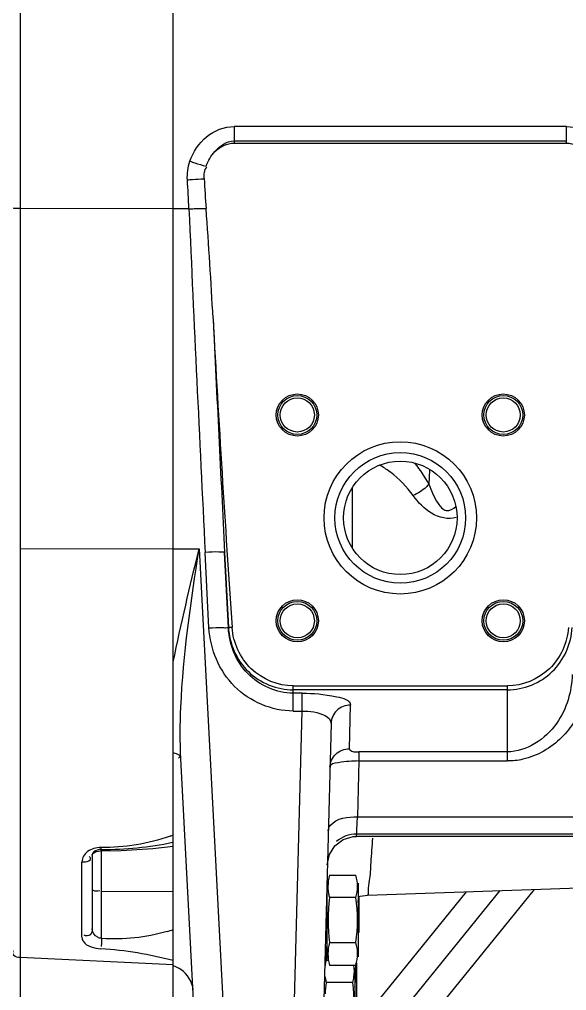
# Model space of a CAD drawing. Header units: millimetres. Extents: x 0 to 10500, y 0 to 7425.
# Drawn here: x 2701.3 to 2870, y 5588 to 5887.6 of the extents above; entities that cross this region are included whole.
import ezdxf

# ---------------------------------------------------------------- set-up
doc = ezdxf.new("R2010")
doc.units = ezdxf.units.MM
doc.header["$LTSCALE"] = 577.5
doc.linetypes.add('CENTER', pattern=[0.6, 0.375, -0.075, 0.075, -0.075])
doc.layers.get('0').update_dxf_attribs({"linetype": 'CONTINUOUS'})
doc.layers.add('DEFAULT_1', color=7, linetype='CENTER')

msp = doc.modelspace()

# ---------------------------------------------------------------- linework, layer by layer
at = {"color": 6, "linetype": 'Continuous'}
for p, q in [((2748.69, 5560.59), (2748.69, 6036.82)), ((2701.54, 5988.57), (2701.54, 5563.05)), ((2767.43, 5854.57), (2767.43, 5850.11)), ((2869.95, 5854.57), (2767.43, 5854.57)), ((2869.95, 5850.11), (2869.95, 5854.57)), ((2767.43, 5850.11), (2767.48, 5849.45)), ((2767.43, 5850.11), (2869.95, 5850.11)), ((2767.48, 5849.45), (2869.91, 5849.45)), ((2869.91, 5849.45), (2869.95, 5850.11)), ((2748.69, 5829.17), (2701.54, 5829.3)), ((2753.53, 5829.18), (2748.69, 5829.18)), ((2827.7, 5748.52), (2827.5, 5744.25)), ((2803.92, 5724.61), (2803.92, 5743.03)), ((2701.54, 5724.36), (2748.69, 5724.23)), ((2748.69, 5724.25), (2756.64, 5724.25)), ((2756.64, 5724.25), (2764.52, 5573.99)), ((2759.71, 5699.87), (2758.54, 5723.14)), ((2764.53, 5723.13), (2765.7, 5700.01)), ((2765.7, 5699.86), (2764.53, 5723.13)), ((2765.7, 5699.86), (2765.7, 5700.01)), ((2785.67, 5674.2), (2785.67, 5682)), ((2785.67, 5682), (2851.71, 5682)), ((2851.71, 5658.81), (2851.71, 5682)), ((2851.71, 5680.75), (2785.67, 5680.75)), ((2788.44, 5679.72), (2785.67, 5679.72)), ((2788.44, 5674.2), (2788.44, 5679.72)), ((2802.98, 5662.59), (2803.33, 5676.08)), ((2785.67, 5674.2), (2788.44, 5674.2)), ((2785.82, 5573.93), (2788.44, 5674.2)), ((2797.34, 5670.4), (2794.37, 5557.17)), ((2805.92, 5661.64), (2805.92, 5658.81)), ((2851.71, 5661.64), (2805.92, 5661.64)), ((2756.41, 5557.17), (2751.05, 5659.49)), ((2805.92, 5658.81), (2805.47, 5641.54)), ((2805.92, 5658.81), (2851.71, 5658.81)), ((2805.19, 5635.54), (2805.47, 5641.54)), ((2805.47, 5641.54), (2878.99, 5641.54)), ((2798.55, 5632.62), (2801.09, 5634.55)), ((2801.09, 5634.55), (2804.14, 5635.48)), ((2804.14, 5635.48), (2805.19, 5635.54)), ((2899.49, 5635.54), (2805.19, 5635.54)), ((2899.49, 5636.26), (2805.22, 5636.26)), ((2723.74, 5629.96), (2724.08, 5630.37)), ((2724.08, 5630.37), (2724.98, 5630.87)), ((2724.98, 5630.87), (2726.27, 5631.12)), ((2726.27, 5631.12), (2726.52, 5631.12)), ((2726.52, 5631.12), (2732.63, 5631.19)), ((2726.61, 5604.04), (2726.61, 5631.12)), ((2732.63, 5631.19), (2742.36, 5631.81)), ((2742.36, 5631.81), (2748.69, 5632.53)), ((2796.85, 5629.91), (2798.55, 5632.62)), ((2720.54, 5604.41), (2720.54, 5627.69)), ((2723.69, 5629.8), (2723.74, 5629.96)), ((2723.69, 5629.79), (2723.69, 5606.98)), ((2796.19, 5626.78), (2796.85, 5629.91)), ((2796.86, 5623.58), (2805.02, 5623.58)), ((2808.53, 5617.41), (2956.19, 5622.57)), ((2726.61, 5618.68), (2748.69, 5618.58)), ((2796.19, 5598.36), (2796.19, 5621.08)), ((2805.69, 5621.08), (2805.69, 5598.36)), ((2805.02, 5616.65), (2796.86, 5616.65)), ((2805.69, 5616.91), (2806.32, 5617.15)), ((2805.94, 5617), (2805.94, 5605.86)), ((2806.32, 5617.15), (2808.53, 5617.41)), ((2795.69, 5596.74), (2795.69, 5601.72)), ((2796.86, 5602.79), (2805.02, 5602.79)), ((2748.69, 5595.93), (2701.54, 5598.17)), ((2795.69, 5598.36), (2796.19, 5598.36)), ((2795.86, 5597.38), (2796.46, 5597.38)), ((2796.86, 5595.86), (2805.02, 5595.86)), ((2804.69, 5594.88), (2804.69, 5572.16)), ((2805.19, 5596.49), (2805.19, 5583.16)), ((2804.02, 5590.45), (2795.86, 5590.45))]:
    msp.add_line(p, q, dxfattribs=at)
at = {"color": 7, "linetype": 'Continuous'}
for p, q in [((2838.98, 5618.47), (2804.69, 5576.16)), ((2860.01, 5619.21), (2807.69, 5554.64))]:
    msp.add_line(p, q, dxfattribs=at)
at = {"color": 6, "linetype": 'Continuous'}
for centre, radius in [((2786.94, 5765.57), 6.5), ((2786.94, 5765.57), 6), ((2850.44, 5765.57), 6.5), ((2850.44, 5765.57), 6), ((2786.94, 5765.57), 5.25), ((2850.44, 5765.57), 5.25), ((2818.69, 5733.82), 23.5), ((2818.69, 5733.82), 20.15), ((2818.69, 5733.82), 17.5), ((2786.94, 5702.07), 6.5), ((2850.44, 5702.07), 6.5), ((2786.94, 5702.07), 6), ((2786.94, 5702.07), 5.25), ((2850.44, 5702.07), 6), ((2850.44, 5702.07), 5.25)]:
    msp.add_circle(centre, radius, dxfattribs=at)
for centre, radius, start, end in [((2195.39, 5803.59), 558.72, 2.625, 3.546), ((3289.08, 5867.67), 531.65, 183.1467, 184.1444), ((19724.77, 6577.52), 16987.73, 182.52481, 182.882868), ((698.24, 5682.6), 2065.8, 3.1295, 4.0706), ((37215.74, 7462.43), 34495.08, 182.770025, 182.890183), ((9380.93, 6155.88), 6629.78, 183.117063, 183.943173), ((2791.48, 5724.9), 40.89, 28.2359, 38.974), ((2796.3, 5722.15), 32.22, 53.0198, 53.565), ((2728.97, 5687.7), 55.35, 289.8445, 290.8772), ((2793.66, 5620.11), 11.86, 351.6586, 8.3378), ((2809.84, 5620.36), 13.49, 188.3996, 190.4803), ((2848.81, 5609.72), 52.4, 172.4029, 187.5971), ((2753.08, 5609.72), 52.4, 352.4029, 7.5971), ((2759.96, 5617.24), 45.81, 357.3938, 359.6106), ((2728.5, 5670.57), 66.92, 285.8478, 287.5647), ((2794.35, 5606.82), 11.42, 0.0368, 5.2168), ((2794.35, 5606.84), 11.42, 354.7842, 359.9605), ((2718.49, 5483.22), 117.92, 75.1586, 86.1631), ((2808.23, 5599.33), 11.86, 171.6585, 188.3377), ((2845.48, 5594.31), 49.62, 175.7831, 176.4574), ((2846.95, 5594.2), 51.1, 175.3284, 175.7831), ((2791.25, 5593.69), 13.28, 8.8065, 9.4085), ((2792.63, 5593.91), 11.89, 351.6828, 8.7776), ((2758.2, 5594.56), 46.82, 355.7368, 359.9502), ((2760.11, 5594.51), 44.91, 0.0068, 1.7229), ((2808.37, 5594.09), 13.02, 188.3836, 188.9314), ((2809.01, 5594.19), 13.66, 188.9398, 190.4727), ((2752.08, 5583.52), 52.4, 352.4029, 7.5971), ((2750.5, 5595.12), 54.54, 353.7726, 355.7561)]:
    msp.add_arc(centre, radius, start, end, dxfattribs=at)
for points, knots in [([(2753.83, 5843.87), (2754.89, 5846.71), (2758.22, 5852.13), (2764.42, 5854.59), (2767.43, 5854.57)], [0, 0, 0, 0, 0.501677, 1, 1, 1, 1]), ([(2869.95, 5854.57), (2872.97, 5854.59), (2879.17, 5852.13), (2882.5, 5846.71), (2883.55, 5843.87)], [0, 0, 0, 0, 0.498323, 1, 1, 1, 1]), ([(2753.83, 5843.87), (2754.33, 5843.7), (2755.98, 5843.16), (2757.63, 5842.64), (2758.81, 5842.35)], [0, 0, 0, 0, 0.302592, 1, 1, 1, 1]), ([(2753.05, 5838.15), (2753.56, 5838.18), (2755.29, 5838.28), (2757.03, 5838.39), (2758.24, 5838.48)], [0, 0, 0, 0, 0.298803, 1, 1, 1, 1]), ([(2701.54, 5829.3), (2701.2, 5829.3), (2700.38, 5829.33), (2699.76, 5829.27), (2698.92, 5829.4), (2699.31, 5829.42), (2699.43, 5829.42)], [0, 0, 0, 0, 0.359467, 0.810919, 0.872694, 1, 1, 1, 1]), ([(2753.53, 5829.18), (2754.06, 5829.2), (2755.83, 5829.26), (2757.6, 5829.31), (2758.83, 5829.25)], [0, 0, 0, 0, 0.302805, 1, 1, 1, 1]), ([(2827.5, 5744.25), (2827.26, 5743.92), (2825.86, 5742.45), (2824.11, 5741.38), (2822.66, 5740.7)], [0, 0, 0, 0, 0.20409, 1, 1, 1, 1]), ([(2827.5, 5744.25), (2827.85, 5743.2), (2828.69, 5741.12), (2830.22, 5738.35), (2832.54, 5735.36), (2835.11, 5736.52), (2835.78, 5737.35)], [0, 0, 0, 0, 0.253562, 0.506263, 0.755863, 1, 1, 1, 1]), ([(2835.96, 5733.97), (2833.5, 5733.16), (2827.67, 5734.62), (2824.23, 5738.61), (2822.66, 5740.7)], [0, 0, 0, 0, 0.497342, 1, 1, 1, 1]), ([(2751.05, 5659.49), (2750.77, 5664.8), (2750.93, 5686.53), (2754.18, 5708.06), (2756.64, 5724.25)], [0, 0, 0, 0, 0.245272, 1, 1, 1, 1]), ([(2764.53, 5723.13), (2764.48, 5723.29), (2763.64, 5723.14), (2761.96, 5723.42), (2759.94, 5723.21), (2758.54, 5723.14)], [0, 0, 0, 0, 0.081695, 0.298991, 1, 1, 1, 1]), ([(2759.71, 5699.87), (2761.11, 5699.94), (2763.13, 5700.15), (2764.81, 5699.87), (2765.65, 5700.02), (2765.7, 5699.86)], [0, 0, 0, 0, 0.700719, 0.91822, 1, 1, 1, 1]), ([(2785.67, 5674.2), (2779.13, 5674.23), (2765.53, 5679.91), (2760.1, 5693.32), (2759.71, 5699.87)], [0, 0, 0, 0, 0.499264, 1, 1, 1, 1]), ([(2765.7, 5700.01), (2765.96, 5695.03), (2770.36, 5684.89), (2780.7, 5680.75), (2785.67, 5680.75)], [0, 0, 0, 0, 0.500178, 1, 1, 1, 1]), ([(2785.67, 5679.72), (2780.58, 5679.73), (2770.07, 5684.36), (2765.95, 5694.77), (2765.7, 5699.86)], [0, 0, 0, 0, 0.49992, 1, 1, 1, 1]), ([(2766.84, 5699.97), (2766.55, 5699.97), (2766.33, 5699.94), (2765.73, 5699.99), (2766.02, 5700.01), (2766.1, 5700.02)], [0, 0, 0, 0, 0.689631, 0.792802, 1, 1, 1, 1]), ([(2785.67, 5682), (2781.02, 5682), (2771.35, 5685.89), (2767.17, 5695.32), (2766.84, 5699.97)], [0, 0, 0, 0, 0.499453, 1, 1, 1, 1]), ([(2851.71, 5680.75), (2856.69, 5680.75), (2867.02, 5684.89), (2871.43, 5695.03), (2871.69, 5700.01)], [0, 0, 0, 0, 0.499822, 1, 1, 1, 1]), ([(2870.54, 5699.97), (2870.22, 5695.32), (2866.03, 5685.89), (2856.37, 5682), (2851.71, 5682)], [0, 0, 0, 0, 0.500547, 1, 1, 1, 1]), ([(2877.68, 5688.22), (2877.29, 5682.22), (2875.01, 5673.93), (2869.9, 5667.55), (2868.42, 5666.06)], [0, 0, 0, 0, 0.740899, 1, 1, 1, 1]), ([(2871.69, 5685.53), (2871.47, 5680.27), (2868.58, 5668.99), (2857.57, 5661.62), (2851.71, 5661.64)], [0, 0, 0, 0, 0.473311, 1, 1, 1, 1]), ([(2788.44, 5679.72), (2792.02, 5679.72), (2796.2, 5679.37), (2803.3, 5677.72), (2803.33, 5676.08)], [0, 0, 0, 0, 0.685546, 1, 1, 1, 1]), ([(2803.33, 5676.08), (2801.83, 5676.08), (2798.73, 5674.92), (2797.37, 5671.87), (2797.34, 5670.4)], [0, 0, 0, 0, 0.504772, 1, 1, 1, 1]), ([(2788.44, 5674.2), (2789.65, 5674.23), (2792.64, 5674.08), (2797.39, 5672.52), (2797.34, 5670.4)], [0, 0, 0, 0, 0.361503, 1, 1, 1, 1]), ([(2868.42, 5666.06), (2865.19, 5662.83), (2859.48, 5659.49), (2853.31, 5658.79), (2851.71, 5658.81)], [0, 0, 0, 0, 0.740622, 1, 1, 1, 1]), ([(2748.69, 5661.39), (2749.29, 5661.21), (2750.05, 5661.08), (2750.93, 5660.2), (2750.53, 5659.81), (2750.35, 5659.68)], [0, 0, 0, 0, 0.60167, 0.785988, 1, 1, 1, 1]), ([(2796.98, 5656.92), (2797.02, 5658.39), (2798.38, 5661.43), (2801.48, 5662.6), (2802.98, 5662.59)], [0, 0, 0, 0, 0.494986, 1, 1, 1, 1]), ([(2802.98, 5662.59), (2802.99, 5662.48), (2803.62, 5661.51), (2804.97, 5661.64), (2805.92, 5661.64)], [0, 0, 0, 0, 0.110254, 1, 1, 1, 1]), ([(2805.92, 5658.81), (2803.78, 5658.83), (2801.37, 5658.61), (2797.01, 5657.88), (2796.98, 5656.92)], [0, 0, 0, 0, 0.688095, 1, 1, 1, 1]), ([(2796.47, 5637.28), (2796.48, 5637.89), (2798.27, 5641.23), (2802.58, 5641.6), (2805.47, 5641.54)], [0, 0, 0, 0, 0.174745, 1, 1, 1, 1]), ([(2808.53, 5617.41), (2808.92, 5617.42), (2808.72, 5619.75), (2809.48, 5622.34), (2809.67, 5628.27), (2810.05, 5632.5), (2810.22, 5635.02)], [0, 0, 0, 0, 0.066871, 0.258222, 0.57131, 1, 1, 1, 1]), ([(2726.61, 5631.52), (2726.38, 5631.53), (2725.9, 5631.51), (2725.44, 5631.4), (2725.22, 5631.33)], [0, 0, 0, 0, 0.510304, 1, 1, 1, 1]), ([(2726.52, 5631.01), (2726.48, 5630.95), (2726.39, 5631.73), (2726.43, 5631.84), (2726.43, 5632.17)], [0, 0, 0, 0, 0.165099, 1, 1, 1, 1]), ([(2726.61, 5631.52), (2726.6, 5631.41), (2726.57, 5631.24), (2726.55, 5631.06), (2726.52, 5631.01)], [0, 0, 0, 0, 0.626644, 1, 1, 1, 1]), ([(2720.54, 5627.69), (2721.26, 5627.67), (2722.19, 5627.7), (2723.47, 5628.53), (2723.06, 5629.14), (2722.85, 5629.32)], [0, 0, 0, 0, 0.574185, 0.776012, 1, 1, 1, 1]), ([(2723.69, 5619.2), (2723.69, 5619.13), (2724.45, 5618.54), (2725.31, 5618.72), (2726.04, 5618.82)], [0, 0, 0, 0, 0.094142, 1, 1, 1, 1]), ([(2796.37, 5620.11), (2796.37, 5619.83), (2796.39, 5619.25), (2796.45, 5618.68), (2796.5, 5618.39)], [0, 0, 0, 0, 0.498957, 1, 1, 1, 1]), ([(2796.58, 5617.91), (2796.61, 5617.7), (2796.7, 5617.28), (2796.81, 5616.86), (2796.86, 5616.65)], [0, 0, 0, 0, 0.498348, 1, 1, 1, 1]), ([(2723.69, 5606.98), (2723.69, 5606.35), (2723.47, 5604.85), (2721.73, 5604.74), (2721.25, 5605.11)], [0, 0, 0, 0, 0.511799, 1, 1, 1, 1]), ([(2726.61, 5604.04), (2726.19, 5604.1), (2724.81, 5604.53), (2723.69, 5605.96), (2723.69, 5606.98)], [0, 0, 0, 0, 0.293176, 1, 1, 1, 1]), ([(2720.54, 5604.41), (2720.54, 5603.98), (2721.51, 5601.61), (2724.42, 5601.02), (2726.38, 5600.88)], [0, 0, 0, 0, 0.1798, 1, 1, 1, 1]), ([(2726.61, 5604.04), (2726.56, 5603.27), (2726.63, 5603.21), (2726.43, 5601.54), (2726.43, 5601.58)], [0, 0, 0, 0, 0.944948, 1, 1, 1, 1]), ([(2701.54, 5598.17), (2700.85, 5598.21), (2699.39, 5598.23), (2699.08, 5599.96), (2699.43, 5600.36)], [0, 0, 0, 0, 0.561903, 1, 1, 1, 1]), ([(2805.52, 5599.33), (2805.52, 5599.62), (2805.5, 5600.19), (2805.43, 5600.76), (2805.39, 5601.05)], [0, 0, 0, 0, 0.498957, 1, 1, 1, 1]), ([(2754.79, 5588.18), (2754.66, 5590.6), (2752.54, 5593.93), (2749.53, 5595.34), (2748.69, 5595.62)], [0, 0, 0, 0, 0.732249, 1, 1, 1, 1]), ([(2795.58, 5591.71), (2795.61, 5591.5), (2795.7, 5591.08), (2795.81, 5590.66), (2795.86, 5590.45)], [0, 0, 0, 0, 0.498348, 1, 1, 1, 1])]:
    msp.add_open_spline(points, degree=3, knots=knots, dxfattribs=at)
for points in [[(2761.55, 5846.84), (2762.9, 5848.63), (2765.19, 5850.13), (2767.43, 5850.11)], [(2761.55, 5846.84), (2763.05, 5848.4), (2765.32, 5849.45), (2767.48, 5849.45)], [(2869.91, 5849.45), (2872.07, 5849.45), (2874.34, 5848.4), (2875.83, 5846.84)], [(2758.81, 5842.35), (2759.41, 5844), (2760.34, 5845.57), (2761.55, 5846.84)], [(2753.05, 5838.15), (2752.93, 5840.07), (2753.2, 5842.05), (2753.83, 5843.87)], [(2758.24, 5838.48), (2758.17, 5839.72), (2758.22, 5841.21), (2759.07, 5842.11)], [(2815.44, 5748.08), (2814.42, 5748.82), (2813.37, 5749.51), (2812.27, 5750.12)], [(2822.66, 5740.7), (2820.71, 5743.41), (2818.35, 5745.88), (2815.68, 5747.89)], [(2748.69, 5689.41), (2751.06, 5701.08), (2753.88, 5712.66), (2756.64, 5724.25)], [(2747.76, 5635.64), (2740.96, 5633.19), (2733.6, 5632.07), (2726.38, 5632.11)], [(2726.61, 5631.52), (2733.94, 5631.45), (2741.32, 5632.22), (2748.49, 5633.72)], [(2801.87, 5635.67), (2800.84, 5635.28), (2799.86, 5634.7), (2799.03, 5633.96)], [(2805.22, 5636.26), (2804.09, 5636.27), (2802.93, 5636.06), (2801.87, 5635.67)], [(2722.29, 5630.87), (2721.32, 5630.15), (2720.54, 5628.9), (2720.54, 5627.69)], [(2724.18, 5631.8), (2723.51, 5631.6), (2722.86, 5631.29), (2722.29, 5630.87)], [(2725.22, 5631.33), (2724.53, 5631.12), (2723.69, 5630.52), (2723.69, 5629.79)], [(2726.38, 5632.11), (2725.64, 5632.12), (2724.89, 5632.01), (2724.18, 5631.8)], [(2796.86, 5623.58), (2796.56, 5622.45), (2796.37, 5621.28), (2796.37, 5620.11)], [(2805.39, 5621.83), (2805.3, 5622.42), (2805.18, 5623), (2805.02, 5623.58)], [(2805.02, 5616.65), (2805.18, 5617.22), (2805.3, 5617.81), (2805.39, 5618.39)], [(2746.77, 5606.19), (2740.27, 5604.34), (2733.36, 5603.56), (2726.61, 5604.04)], [(2796.86, 5602.79), (2796.71, 5602.22), (2796.58, 5601.64), (2796.5, 5601.05)], [(2805.39, 5601.05), (2805.3, 5601.64), (2805.18, 5602.22), (2805.02, 5602.79)], [(2795.86, 5597.38), (2795.71, 5596.8), (2795.58, 5596.22), (2795.5, 5595.63)], [(2796.5, 5597.61), (2796.58, 5597.02), (2796.71, 5596.44), (2796.86, 5595.86)], [(2805.02, 5595.86), (2805.33, 5596.99), (2805.52, 5598.16), (2805.52, 5599.33)], [(2804.02, 5590.45), (2804.18, 5591.02), (2804.3, 5591.61), (2804.39, 5592.19)], [(2795.86, 5590.45), (2795.71, 5589.29), (2795.58, 5588.13), (2795.5, 5586.96)]]:
    msp.add_open_spline(points, degree=3, dxfattribs=at)
at = {"layer": 'DEFAULT_1', "color": 2, "linetype": 'CENTER'}
msp.add_line((2799.53, 5557.17), (2849.49, 5618.84), dxfattribs=at)

doc.saveas('drawing.dxf')
